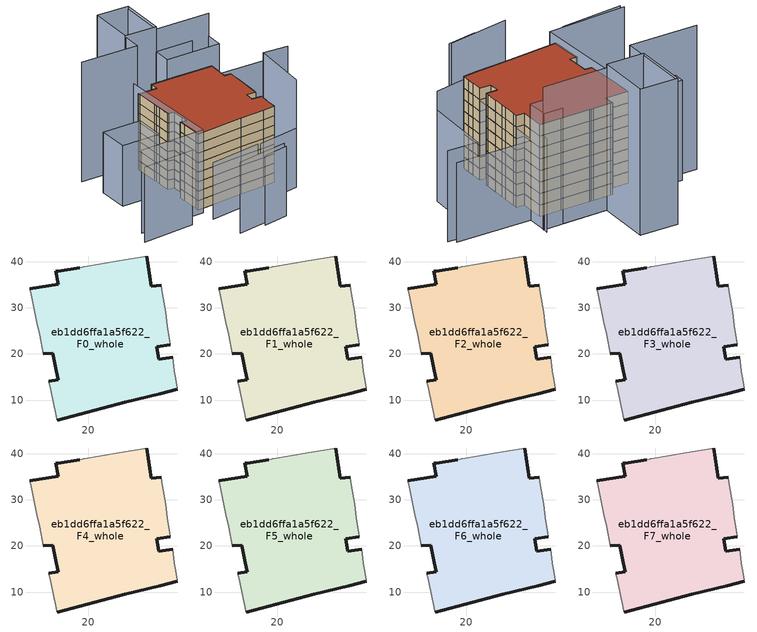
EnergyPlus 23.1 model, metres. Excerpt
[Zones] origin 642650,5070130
eb1dd6ffa1a5f622_F0_whole
 floor ground (EU_floor_Construction): 39.28,12.39 39.28,12.59 38.98,14.59 38.68,16.29 38.68,16.39 38.28,19.29 35.28,18.89 34.88,21.6 37.78,22 37.68,22.9 37.18,26 37.18,26.1 36.78,29 36.58,30.2 35.98,33.9 35.79,34.91 33.68,34.61 32.68,41.21 26.78,40.21 19.17,38.91 18.97,38.91 18.67,38.81 18.17,38.71 13.57,37.91 12.97,37.92 13.47,35.11 7.36,34.11 7.56,33.41 7.56,33.31 8.96,26.31 9.16,25.61 9.46,24.21 10.26,20 12.36,20.2 13.06,16.4 13.56,14.4 11.46,14.1 11.86,12.3 13.06,6.49 13.06,6.39 13.26,5.69 27.87,9.49 35.58,11.39 z0
 wall outside (EU_wall_Construction): 7.36,34.11 13.47,35.11 12.97,37.92 13.57,37.91 18.17,38.71 / 32.68,41.21 33.68,34.61 35.79,34.91 / 37.78,22 34.88,21.6 35.28,18.89 38.28,19.29 / 39.28,12.39 35.58,11.39 27.87,9.49 13.26,5.69 / 11.46,14.1 13.56,14.4 13.06,16.4 12.36,20.2 10.26,20 z0:3
 wall adiabatic (EU_wall_Construction): 10.26,20 9.46,24.21 9.16,25.61 8.96,26.31 7.56,33.31 7.56,33.41 7.36,34.11 / 18.17,38.71 18.67,38.81 18.97,38.91 19.17,38.91 26.78,40.21 32.68,41.21 / 35.79,34.91 35.98,33.9 36.58,30.2 36.78,29 37.18,26.1 37.18,26 37.68,22.9 37.78,22 / 38.28,19.29 38.68,16.39 38.68,16.29 38.98,14.59 39.28,12.59 39.28,12.39 / 13.26,5.69 13.06,6.39 13.06,6.49 11.86,12.3 11.46,14.1 z0:3
eb1dd6ffa1a5f622_F1_whole
 floor to eb1dd6ffa1a5f622_F0_whole (EU_floor_Construction): 39.28,12.39 39.28,12.59 38.98,14.59 38.68,16.29 38.68,16.39 38.28,19.29 35.28,18.89 34.88,21.6 37.78,22 37.68,22.9 37.18,26 37.18,26.1 36.78,29 36.58,30.2 35.98,33.9 35.78,34.91 33.68,34.61 32.68,41.21 26.78,40.21 19.17,38.91 18.97,38.91 18.67,38.81 18.17,38.71 13.57,37.91 12.97,37.92 13.47,35.11 7.36,34.11 7.56,33.41 7.56,33.31 8.96,26.31 9.16,25.61 9.46,24.21 10.26,20 12.36,20.2 13.06,16.4 13.56,14.4 11.46,14.1 11.86,12.3 13.06,6.49 13.06,6.39 13.26,5.69 27.87,9.49 35.58,11.39 z3
 wall outside (EU_wall_Construction): 7.36,34.11 13.47,35.11 12.97,37.92 13.57,37.91 18.17,38.71 / 32.68,41.21 33.68,34.61 35.79,34.91 / 37.78,22 34.88,21.6 35.28,18.89 38.28,19.29 / 39.28,12.39 35.58,11.39 27.87,9.49 13.26,5.69 / 11.46,14.1 13.56,14.4 13.06,16.4 12.36,20.2 10.26,20 z3:6
 wall adiabatic (EU_wall_Construction): 10.26,20 9.46,24.21 9.16,25.61 8.96,26.31 7.56,33.31 7.56,33.41 7.36,34.11 / 18.17,38.71 18.67,38.81 18.97,38.91 19.17,38.91 26.78,40.21 32.68,41.21 / 35.79,34.91 35.98,33.9 36.58,30.2 36.78,29 37.18,26.1 37.18,26 37.68,22.9 37.78,22 / 38.28,19.29 38.68,16.39 38.68,16.29 38.98,14.59 39.28,12.59 39.28,12.39 / 13.26,5.69 13.06,6.39 13.06,6.49 11.86,12.3 11.46,14.1 z3:6
eb1dd6ffa1a5f622_F2_whole
 floor to eb1dd6ffa1a5f622_F1_whole (EU_floor_Construction): 39.28,12.39 39.28,12.59 38.98,14.59 38.68,16.29 38.68,16.39 38.28,19.29 35.28,18.89 34.88,21.6 37.78,22 37.68,22.9 37.18,26 37.18,26.1 36.78,29 36.58,30.2 35.98,33.9 35.78,34.91 33.68,34.61 32.68,41.21 26.78,40.21 19.17,38.91 18.97,38.91 18.67,38.81 18.17,38.71 13.57,37.91 12.97,37.92 13.47,35.11 7.36,34.11 7.56,33.41 7.56,33.31 8.96,26.31 9.16,25.61 9.46,24.21 10.26,20 12.36,20.2 13.06,16.4 13.56,14.4 11.46,14.1 11.86,12.3 13.06,6.49 13.06,6.39 13.26,5.69 27.87,9.49 35.58,11.39 z6
 wall outside (EU_wall_Construction): 7.36,34.11 13.47,35.11 12.97,37.92 13.57,37.91 18.17,38.71 / 32.68,41.21 33.68,34.61 35.79,34.91 / 37.78,22 34.88,21.6 35.28,18.89 38.28,19.29 / 39.28,12.39 35.58,11.39 27.87,9.49 13.26,5.69 / 11.46,14.1 13.56,14.4 13.06,16.4 12.36,20.2 10.26,20 z6:9
 wall adiabatic (EU_wall_Construction): 10.26,20 9.46,24.21 9.16,25.61 8.96,26.31 7.56,33.31 7.56,33.41 7.36,34.11 / 18.17,38.71 18.67,38.81 18.97,38.91 19.17,38.91 26.78,40.21 32.68,41.21 / 35.79,34.91 35.98,33.9 36.58,30.2 36.78,29 37.18,26.1 37.18,26 37.68,22.9 37.78,22 / 38.28,19.29 38.68,16.39 38.68,16.29 38.98,14.59 39.28,12.59 39.28,12.39 / 13.26,5.69 13.06,6.39 13.06,6.49 11.86,12.3 11.46,14.1 z6:9
eb1dd6ffa1a5f622_F3_whole
 floor to eb1dd6ffa1a5f622_F2_whole (EU_floor_Construction): 39.28,12.39 39.28,12.59 38.98,14.59 38.68,16.29 38.68,16.39 38.28,19.29 35.28,18.89 34.88,21.6 37.78,22 37.68,22.9 37.18,26 37.18,26.1 36.78,29 36.58,30.2 35.98,33.9 35.78,34.91 33.68,34.61 32.68,41.21 26.78,40.21 19.17,38.91 18.97,38.91 18.67,38.81 18.17,38.71 13.57,37.91 12.97,37.92 13.47,35.11 7.36,34.11 7.56,33.41 7.56,33.31 8.96,26.31 9.16,25.61 9.46,24.21 10.26,20 12.36,20.2 13.06,16.4 13.56,14.4 11.46,14.1 11.86,12.3 13.06,6.49 13.06,6.39 13.26,5.69 27.87,9.49 35.58,11.39 z9
 wall outside (EU_wall_Construction): 7.36,34.11 13.47,35.11 12.97,37.92 13.57,37.91 18.17,38.71 / 32.68,41.21 33.68,34.61 35.79,34.91 / 37.78,22 34.88,21.6 35.28,18.89 38.28,19.29 / 39.28,12.39 35.58,11.39 27.87,9.49 13.26,5.69 / 11.46,14.1 13.56,14.4 13.06,16.4 12.36,20.2 10.26,20 z9:12
 wall adiabatic (EU_wall_Construction): 10.26,20 9.46,24.21 9.16,25.61 8.96,26.31 7.56,33.31 7.56,33.41 7.36,34.11 / 18.17,38.71 18.67,38.81 18.97,38.91 19.17,38.91 26.78,40.21 32.68,41.21 / 35.79,34.91 35.98,33.9 36.58,30.2 36.78,29 37.18,26.1 37.18,26 37.68,22.9 37.78,22 / 38.28,19.29 38.68,16.39 38.68,16.29 38.98,14.59 39.28,12.59 39.28,12.39 / 13.26,5.69 13.06,6.39 13.06,6.49 11.86,12.3 11.46,14.1 z9:12
eb1dd6ffa1a5f622_F4_whole
 floor to eb1dd6ffa1a5f622_F3_whole (EU_floor_Construction): 39.28,12.39 39.28,12.59 38.98,14.59 38.68,16.29 38.68,16.39 38.28,19.29 35.28,18.89 34.88,21.6 37.78,22 37.68,22.9 37.18,26 37.18,26.1 36.78,29 36.58,30.2 35.98,33.9 35.78,34.91 33.68,34.61 32.68,41.21 26.78,40.21 19.17,38.91 18.97,38.91 18.67,38.81 18.17,38.71 13.57,37.91 12.97,37.92 13.47,35.11 7.36,34.11 7.56,33.41 7.56,33.31 8.96,26.31 9.16,25.61 9.46,24.21 10.26,20 12.36,20.2 13.06,16.4 13.56,14.4 11.46,14.1 11.86,12.3 13.06,6.49 13.06,6.39 13.26,5.69 27.87,9.49 35.58,11.39 z12
 wall outside (EU_wall_Construction): 7.36,34.11 13.47,35.11 12.97,37.92 13.57,37.91 18.17,38.71 / 32.68,41.21 33.68,34.61 35.79,34.91 / 37.78,22 34.88,21.6 35.28,18.89 38.28,19.29 / 39.28,12.39 35.58,11.39 27.87,9.49 13.26,5.69 / 11.46,14.1 13.56,14.4 13.06,16.4 12.36,20.2 10.26,20 z12:15
 wall adiabatic (EU_wall_Construction): 10.26,20 9.46,24.21 9.16,25.61 8.96,26.31 7.56,33.31 7.56,33.41 7.36,34.11 / 18.17,38.71 18.67,38.81 18.97,38.91 19.17,38.91 26.78,40.21 32.68,41.21 / 35.79,34.91 35.98,33.9 36.58,30.2 36.78,29 37.18,26.1 37.18,26 37.68,22.9 37.78,22 / 38.28,19.29 38.68,16.39 38.68,16.29 38.98,14.59 39.28,12.59 39.28,12.39 / 13.26,5.69 13.06,6.39 13.06,6.49 11.86,12.3 11.46,14.1 z12:15
eb1dd6ffa1a5f622_F5_whole
 floor to eb1dd6ffa1a5f622_F4_whole (EU_floor_Construction): 39.28,12.39 39.28,12.59 38.98,14.59 38.68,16.29 38.68,16.39 38.28,19.29 35.28,18.89 34.88,21.6 37.78,22 37.68,22.9 37.18,26 37.18,26.1 36.78,29 36.58,30.2 35.98,33.9 35.78,34.91 33.68,34.61 32.68,41.21 26.78,40.21 19.17,38.91 18.97,38.91 18.67,38.81 18.17,38.71 13.57,37.91 12.97,37.92 13.47,35.11 7.36,34.11 7.56,33.41 7.56,33.31 8.96,26.31 9.16,25.61 9.46,24.21 10.26,20 12.36,20.2 13.06,16.4 13.56,14.4 11.46,14.1 11.86,12.3 13.06,6.49 13.06,6.39 13.26,5.69 27.87,9.49 35.58,11.39 z15
 wall outside (EU_wall_Construction): 7.36,34.11 13.47,35.11 12.97,37.92 13.57,37.91 18.17,38.71 / 32.68,41.21 33.68,34.61 35.79,34.91 / 37.78,22 34.88,21.6 35.28,18.89 38.28,19.29 / 39.28,12.39 35.58,11.39 27.87,9.49 13.26,5.69 / 11.46,14.1 13.56,14.4 13.06,16.4 12.36,20.2 10.26,20 z15:18
 wall adiabatic (EU_wall_Construction): 10.26,20 9.46,24.21 9.16,25.61 8.96,26.31 7.56,33.31 7.56,33.41 7.36,34.11 / 18.17,38.71 18.67,38.81 18.97,38.91 19.17,38.91 26.78,40.21 32.68,41.21 / 35.79,34.91 35.98,33.9 36.58,30.2 36.78,29 37.18,26.1 37.18,26 37.68,22.9 37.78,22 / 38.28,19.29 38.68,16.39 38.68,16.29 38.98,14.59 39.28,12.59 39.28,12.39 / 13.26,5.69 13.06,6.39 13.06,6.49 11.86,12.3 11.46,14.1 z15:18
eb1dd6ffa1a5f622_F6_whole
 floor to eb1dd6ffa1a5f622_F5_whole (EU_floor_Construction): 39.28,12.39 39.28,12.59 38.98,14.59 38.68,16.29 38.68,16.39 38.28,19.29 35.28,18.89 34.88,21.6 37.78,22 37.68,22.9 37.18,26 37.18,26.1 36.78,29 36.58,30.2 35.98,33.9 35.78,34.91 33.68,34.61 32.68,41.21 26.78,40.21 19.17,38.91 18.97,38.91 18.67,38.81 18.17,38.71 13.57,37.91 12.97,37.92 13.47,35.11 7.36,34.11 7.56,33.41 7.56,33.31 8.96,26.31 9.16,25.61 9.46,24.21 10.26,20 12.36,20.2 13.06,16.4 13.56,14.4 11.46,14.1 11.86,12.3 13.06,6.49 13.06,6.39 13.26,5.69 27.87,9.49 35.58,11.39 z18
 wall outside (EU_wall_Construction): 7.36,34.11 13.47,35.11 12.97,37.92 13.57,37.91 18.17,38.71 / 32.68,41.21 33.68,34.61 35.79,34.91 / 37.78,22 34.88,21.6 35.28,18.89 38.28,19.29 / 39.28,12.39 35.58,11.39 27.87,9.49 13.26,5.69 / 11.46,14.1 13.56,14.4 13.06,16.4 12.36,20.2 10.26,20 z18:21
 wall adiabatic (EU_wall_Construction): 10.26,20 9.46,24.21 9.16,25.61 8.96,26.31 7.56,33.31 7.56,33.41 7.36,34.11 / 18.17,38.71 18.67,38.81 18.97,38.91 19.17,38.91 26.78,40.21 32.68,41.21 / 35.79,34.91 35.98,33.9 36.58,30.2 36.78,29 37.18,26.1 37.18,26 37.68,22.9 37.78,22 / 38.28,19.29 38.68,16.39 38.68,16.29 38.98,14.59 39.28,12.59 39.28,12.39 / 13.26,5.69 13.06,6.39 13.06,6.49 11.86,12.3 11.46,14.1 z18:21
eb1dd6ffa1a5f622_F7_whole
 floor to eb1dd6ffa1a5f622_F6_whole (EU_floor_Construction): 39.28,12.39 39.28,12.59 38.98,14.59 38.68,16.29 38.68,16.39 38.28,19.29 35.28,18.89 34.88,21.6 37.78,22 37.68,22.9 37.18,26 37.18,26.1 36.78,29 36.58,30.2 35.98,33.9 35.78,34.91 33.68,34.61 32.68,41.21 26.78,40.21 19.17,38.91 18.97,38.91 18.67,38.81 18.17,38.71 13.57,37.91 12.97,37.92 13.47,35.11 7.36,34.11 7.56,33.41 7.56,33.31 8.96,26.31 9.16,25.61 9.46,24.21 10.26,20 12.36,20.2 13.06,16.4 13.56,14.4 11.46,14.1 11.86,12.3 13.06,6.49 13.06,6.39 13.26,5.69 27.87,9.49 35.58,11.39 z21
 wall outside (EU_wall_Construction): 7.36,34.11 13.47,35.11 12.97,37.92 13.57,37.91 18.17,38.71 / 32.68,41.21 33.68,34.61 35.79,34.91 / 37.78,22 34.88,21.6 35.28,18.89 38.28,19.29 / 39.28,12.39 35.58,11.39 27.87,9.49 13.26,5.69 / 11.46,14.1 13.56,14.4 13.06,16.4 12.36,20.2 10.26,20 z21:24
 wall adiabatic (EU_wall_Construction): 10.26,20 9.46,24.21 9.16,25.61 8.96,26.31 7.56,33.31 7.56,33.41 7.36,34.11 / 18.17,38.71 18.67,38.81 18.97,38.91 19.17,38.91 26.78,40.21 32.68,41.21 / 35.79,34.91 35.98,33.9 36.58,30.2 36.78,29 37.18,26.1 37.18,26 37.68,22.9 37.78,22 / 38.28,19.29 38.68,16.39 38.68,16.29 38.98,14.59 39.28,12.59 39.28,12.39 / 13.26,5.69 13.06,6.39 13.06,6.49 11.86,12.3 11.46,14.1 z21:24
 roof outside (EU_roof_Construction): 32.68,41.21 33.68,34.61 35.79,34.91 35.98,33.9 36.58,30.2 36.78,29 37.18,26.1 37.18,26 37.68,22.9 37.78,22 34.88,21.6 35.28,18.89 38.28,19.29 38.68,16.39 38.68,16.29 38.98,14.59 39.28,12.59 39.28,12.39 35.58,11.39 27.87,9.49 13.26,5.69 13.06,6.39 13.06,6.49 11.86,12.3 11.46,14.1 13.56,14.4 13.06,16.4 12.36,20.2 10.26,20 9.46,24.21 9.16,25.61 8.96,26.31 7.56,33.31 7.56,33.41 7.36,34.11 13.47,35.11 12.97,37.92 13.57,37.91 18.17,38.71 18.67,38.81 18.97,38.91 19.17,38.91 26.78,40.21 z24
shading: 30.97,2.78 43.75,7.33 z0:18.6; 18.56,-11.62 34.32,-6.13 z0:22.5; 26.97,-9.82 34.5,-7.15 z0:21.9; -7.76,-5.81 8.35,-1.71 z0:23.5; 14.96,-1.01 30.69,4.32 z0:17.8; 6.75,37.83 14.04,3.81 / 14.04,3.81 -6.56,-0.61 / -4.6,37.78 7.67,39.82 / 7.67,39.82 8.13,37.01 / 8.13,37.01 -4.14,34.97 / -4.14,34.97 -4.6,37.78 z0:26.1; -6.85,25.61 5.17,27.75 / 5.17,27.75 6.87,18.19 / 6.87,18.19 -5.15,16.05 / -5.15,16.05 -6.85,25.61 z0:19.1; 39.28,12.39 34.7,41.77 / 34.7,41.77 55.03,44.94 z0:20.7; 51.31,24.83 49,43.01 / 49,43.01 56.86,44.01 z0:23.8; 34.67,41.76 34.07,48.66 z0:24.4; 17.15,44.32 34.19,47.31 / 34.19,47.31 35.18,41.65 / 35.18,41.65 18.15,38.65 / 18.15,38.65 17.15,44.32 z0:30.2; 4.97,57.03 8.24,36.97 / 8.24,36.97 -9.85,34.02 z0:37.6; 4.86,57.01 14.88,58.63 / 14.88,58.63 17.19,44.34 / 17.19,44.34 7.17,42.72 / 7.17,42.72 4.86,57.01 z0:38.1; 34.38,47.3 17.17,44.42 / 17.17,44.42 14.79,58.64 z0:37.2
[Building]
EU S2 Campaign: North Axis=0; Terrain=City; Solar Distribution=FullExterior
[Site:Location]
Lyon-Bron: Latitude=45.75; Longitude=5; Time Zone=1; Elevation=198
[SizingPeriod:WeatherFileDays]
AnnualSizingPeriod: Begin Month=1; Begin Day of Month=1; End Month=12; End Day of Month=31; Day of Week for Start Day=Monday; Use Weather File Daylight Saving Period=No; Use Weather File Rain and Snow Indicators=No
[MATERIAL]
EU_InternalMass_Material: Roughness=MediumRough; Thickness=0.1; Conductivity=1; Density=1800; Specific Heat=900; Thermal Absorptance=0.9; Solar Absorptance=0.7; Visible Absorptance=0.7
[MATERIAL:NOMASS] Roughness=MediumRough; Thermal Absorptance=0.9; Solar Absorptance=0.7; Visible Absorptance=0.7
Name | Thermal Resistance
EU_wall_NoMass | 0.776494
EU_roof_NoMass | 0.486893
EU_floor_NoMass | 0.421597
[CONSTRUCTION]
EU_wall_Construction: EU_wall_NoMass
EU_roof_Construction: EU_roof_NoMass
EU_floor_Construction: EU_floor_NoMass
EU_InternalMass_Construction: EU_InternalMass_Material
[ZONE] Type=1; Multiplier=1; Ceiling Height=autocalculate; Volume=2381.94; Floor Area=autocalculate; Part of Total Floor Area=Yes
eb1dd6ffa1a5f622_F0_whole; eb1dd6ffa1a5f622_F1_whole; eb1dd6ffa1a5f622_F2_whole; eb1dd6ffa1a5f622_F3_whole; eb1dd6ffa1a5f622_F4_whole; eb1dd6ffa1a5f622_F5_whole; eb1dd6ffa1a5f622_F6_whole; eb1dd6ffa1a5f622_F7_whole
[INTERNALMASS] Construction=EU_InternalMass_Construction; Surface Area=675.069
Name | Zone or ZoneList
eb1dd6ffa1a5f622_F0_whole_EU_InternalMass | eb1dd6ffa1a5f622_F0_whole
eb1dd6ffa1a5f622_F1_whole_EU_InternalMass | eb1dd6ffa1a5f622_F1_whole
eb1dd6ffa1a5f622_F2_whole_EU_InternalMass | eb1dd6ffa1a5f622_F2_whole
eb1dd6ffa1a5f622_F3_whole_EU_InternalMass | eb1dd6ffa1a5f622_F3_whole
eb1dd6ffa1a5f622_F4_whole_EU_InternalMass | eb1dd6ffa1a5f622_F4_whole
eb1dd6ffa1a5f622_F5_whole_EU_InternalMass | eb1dd6ffa1a5f622_F5_whole
eb1dd6ffa1a5f622_F6_whole_EU_InternalMass | eb1dd6ffa1a5f622_F6_whole
eb1dd6ffa1a5f622_F7_whole_EU_InternalMass | eb1dd6ffa1a5f622_F7_whole
[OTHEREQUIPMENT] Fuel Type=Electricity; Design Level Calculation Method=Watts/Area; Power per Zone Floor Area=1; Fraction Latent=0; Fraction Radiant=0; Fraction Lost=0; Carbon Dioxide Generation Rate=0; EndUse Subcategory=EU_Step8_InternalGains
Name | Zone or ZoneList or Space or SpaceList | Schedule
EU_Step8_InternalGain_eb1dd6ffa1a5f622_F0_whole_f000 | eb1dd6ffa1a5f622_F0_whole | EU_Step8_GainSchedule_eb1dd6ffa1a5f622_F0_whole_f000
EU_Step8_InternalGain_eb1dd6ffa1a5f622_F1_whole_f000 | eb1dd6ffa1a5f622_F1_whole | EU_Step8_GainSchedule_eb1dd6ffa1a5f622_F1_whole_f000
EU_Step8_InternalGain_eb1dd6ffa1a5f622_F2_whole_f000 | eb1dd6ffa1a5f622_F2_whole | EU_Step8_GainSchedule_eb1dd6ffa1a5f622_F2_whole_f000
EU_Step8_InternalGain_eb1dd6ffa1a5f622_F3_whole_f000 | eb1dd6ffa1a5f622_F3_whole | EU_Step8_GainSchedule_eb1dd6ffa1a5f622_F3_whole_f000
EU_Step8_InternalGain_eb1dd6ffa1a5f622_F4_whole_f000 | eb1dd6ffa1a5f622_F4_whole | EU_Step8_GainSchedule_eb1dd6ffa1a5f622_F4_whole_f000
EU_Step8_InternalGain_eb1dd6ffa1a5f622_F5_whole_f000 | eb1dd6ffa1a5f622_F5_whole | EU_Step8_GainSchedule_eb1dd6ffa1a5f622_F5_whole_f000
EU_Step8_InternalGain_eb1dd6ffa1a5f622_F6_whole_f000 | eb1dd6ffa1a5f622_F6_whole | EU_Step8_GainSchedule_eb1dd6ffa1a5f622_F6_whole_f000
EU_Step8_InternalGain_eb1dd6ffa1a5f622_F7_whole_f000 | eb1dd6ffa1a5f622_F7_whole | EU_Step8_GainSchedule_eb1dd6ffa1a5f622_F7_whole_f000
[ZONEVENTILATION:DESIGNFLOWRATE] Schedule=EU_AlwaysOn; Design Flow Rate Calculation Method=AirChanges/Hour; Air Changes per Hour=0.693814; Ventilation Type=Natural; Fan Pressure Rise=0; Fan Total Efficiency=1; Constant Term Coefficient=1; Temperature Term Coefficient=0; Velocity Term Coefficient=0; Velocity Squared Term Coefficient=0; Minimum Indoor Temperature=-100; Maximum Indoor Temperature=100; Delta Temperature=-100; Minimum Outdoor Temperature=-100; Maximum Outdoor Temperature=100; Maximum Wind Speed=40
Name | Zone or ZoneList or Space or SpaceList
EU_ConstantAir_eb1dd6ffa1a5f622_F0_whole | eb1dd6ffa1a5f622_F0_whole
EU_ConstantAir_eb1dd6ffa1a5f622_F1_whole | eb1dd6ffa1a5f622_F1_whole
EU_ConstantAir_eb1dd6ffa1a5f622_F2_whole | eb1dd6ffa1a5f622_F2_whole
EU_ConstantAir_eb1dd6ffa1a5f622_F3_whole | eb1dd6ffa1a5f622_F3_whole
EU_ConstantAir_eb1dd6ffa1a5f622_F4_whole | eb1dd6ffa1a5f622_F4_whole
EU_ConstantAir_eb1dd6ffa1a5f622_F5_whole | eb1dd6ffa1a5f622_F5_whole
EU_ConstantAir_eb1dd6ffa1a5f622_F6_whole | eb1dd6ffa1a5f622_F6_whole
EU_ConstantAir_eb1dd6ffa1a5f622_F7_whole | eb1dd6ffa1a5f622_F7_whole
[HVACTEMPLATE:THERMOSTAT] Constant Heating Setpoint=20; Constant Cooling Setpoint=50
EU_HeatOnly_eb1dd6ffa1a5f622_F0_whole; EU_HeatOnly_eb1dd6ffa1a5f622_F1_whole; EU_HeatOnly_eb1dd6ffa1a5f622_F2_whole; EU_HeatOnly_eb1dd6ffa1a5f622_F3_whole; EU_HeatOnly_eb1dd6ffa1a5f622_F4_whole; EU_HeatOnly_eb1dd6ffa1a5f622_F5_whole; EU_HeatOnly_eb1dd6ffa1a5f622_F6_whole; EU_HeatOnly_eb1dd6ffa1a5f622_F7_whole
[HVACTEMPLATE:ZONE:IDEALLOADSAIRSYSTEM] System Availability Schedule=EU_AlwaysOn; Maximum Heating Supply Air Temperature=50; Minimum Cooling Supply Air Temperature=13; Maximum Heating Supply Air Humidity Ratio=0.0156; Minimum Cooling Supply Air Humidity Ratio=0.0077; Heating Limit=NoLimit; Cooling Limit=NoLimit; Heating Availability Schedule=EU_AlwaysOn; Cooling Availability Schedule=EU_CoolingOff; Dehumidification Control Type=ConstantSensibleHeatRatio; Cooling Sensible Heat Ratio=0.7; Dehumidification Setpoint=60; Humidification Control Type=None; Humidification Setpoint=30; Outdoor Air Method=None; Outdoor Air Flow Rate per Person=0.00944; Outdoor Air Flow Rate per Zone Floor Area=0; Outdoor Air Flow Rate per Zone=0; Demand Controlled Ventilation Type=None; Outdoor Air Economizer Type=NoEconomizer; Heat Recovery Type=None; Sensible Heat Recovery Effectiveness=0.7; Latent Heat Recovery Effectiveness=0.65
Name | Template Thermostat
eb1dd6ffa1a5f622_F0_whole | EU_HeatOnly_eb1dd6ffa1a5f622_F0_whole
eb1dd6ffa1a5f622_F1_whole | EU_HeatOnly_eb1dd6ffa1a5f622_F1_whole
eb1dd6ffa1a5f622_F2_whole | EU_HeatOnly_eb1dd6ffa1a5f622_F2_whole
eb1dd6ffa1a5f622_F3_whole | EU_HeatOnly_eb1dd6ffa1a5f622_F3_whole
eb1dd6ffa1a5f622_F4_whole | EU_HeatOnly_eb1dd6ffa1a5f622_F4_whole
eb1dd6ffa1a5f622_F5_whole | EU_HeatOnly_eb1dd6ffa1a5f622_F5_whole
eb1dd6ffa1a5f622_F6_whole | EU_HeatOnly_eb1dd6ffa1a5f622_F6_whole
eb1dd6ffa1a5f622_F7_whole | EU_HeatOnly_eb1dd6ffa1a5f622_F7_whole
[SIZING:ZONE] Zone Cooling Design Supply Air Temperature Input Method=SupplyAirTemperature; Zone Cooling Design Supply Air Temperature=13; Zone Heating Design Supply Air Temperature Input Method=SupplyAirTemperature; Zone Heating Design Supply Air Temperature=50; Zone Cooling Design Supply Air Humidity Ratio=0.008; Zone Heating Design Supply Air Humidity Ratio=0.008; Cooling Design Air Flow Method=DesignDay; Cooling Design Air Flow Rate=0; Cooling Minimum Air Flow per Zone Floor Area=0.000762; Cooling Minimum Air Flow=0; Cooling Minimum Air Flow Fraction=0.2; Heating Design Air Flow Method=DesignDay; Heating Design Air Flow Rate=0; Heating Maximum Air Flow per Zone Floor Area=0.002032; Heating Maximum Air Flow=0.141576; Heating Maximum Air Flow Fraction=0.3; Account for Dedicated Outdoor Air System=No; Dedicated Outdoor Air System Control Strategy=NeutralSupplyAir; Dedicated Outdoor Air Low Setpoint Temperature for Design=autosize; Dedicated Outdoor Air High Setpoint Temperature for Design=autosize; Zone Load Sizing Method=Sensible Load Only No Latent Load; Zone Latent Cooling Design Supply Air Humidity Ratio Input Method=HumidityRatioDifference; Zone Cooling Design Supply Air Humidity Ratio Difference=0.005; Zone Latent Heating Design Supply Air Humidity Ratio Input Method=HumidityRatioDifference; Zone Humidification Design Supply Air Humidity Ratio Difference=0.005
eb1dd6ffa1a5f622_F0_whole; eb1dd6ffa1a5f622_F1_whole; eb1dd6ffa1a5f622_F2_whole; eb1dd6ffa1a5f622_F3_whole; eb1dd6ffa1a5f622_F4_whole; eb1dd6ffa1a5f622_F5_whole; eb1dd6ffa1a5f622_F6_whole; eb1dd6ffa1a5f622_F7_whole
[SCHEDULE:CONSTANT]
Name | Hourly Value
EU_AlwaysOn | 1
EU_CoolingOff | 0
[SCHEDULE:FILE] Column Number=1; Rows to Skip at Top=0; Number of Hours of Data=8760; Column Separator=Comma; Interpolate to Timestep=No; Minutes per Item=60; Adjust Schedule for Daylight Savings=Yes
Name | File
EU_Step8_GainSchedule_eb1dd6ffa1a5f622_F0_whole_f000 | ../../schedules/eb1dd6ffa1a5f622/eb1dd6ffa1a5f622_F0_whole_f000_gain.csv
EU_Step8_GainSchedule_eb1dd6ffa1a5f622_F1_whole_f000 | ../../schedules/eb1dd6ffa1a5f622/eb1dd6ffa1a5f622_F1_whole_f000_gain.csv
EU_Step8_GainSchedule_eb1dd6ffa1a5f622_F2_whole_f000 | ../../schedules/eb1dd6ffa1a5f622/eb1dd6ffa1a5f622_F2_whole_f000_gain.csv
EU_Step8_GainSchedule_eb1dd6ffa1a5f622_F3_whole_f000 | ../../schedules/eb1dd6ffa1a5f622/eb1dd6ffa1a5f622_F3_whole_f000_gain.csv
EU_Step8_GainSchedule_eb1dd6ffa1a5f622_F4_whole_f000 | ../../schedules/eb1dd6ffa1a5f622/eb1dd6ffa1a5f622_F4_whole_f000_gain.csv
EU_Step8_GainSchedule_eb1dd6ffa1a5f622_F5_whole_f000 | ../../schedules/eb1dd6ffa1a5f622/eb1dd6ffa1a5f622_F5_whole_f000_gain.csv
EU_Step8_GainSchedule_eb1dd6ffa1a5f622_F6_whole_f000 | ../../schedules/eb1dd6ffa1a5f622/eb1dd6ffa1a5f622_F6_whole_f000_gain.csv
EU_Step8_GainSchedule_eb1dd6ffa1a5f622_F7_whole_f000 | ../../schedules/eb1dd6ffa1a5f622/eb1dd6ffa1a5f622_F7_whole_f000_gain.csv
